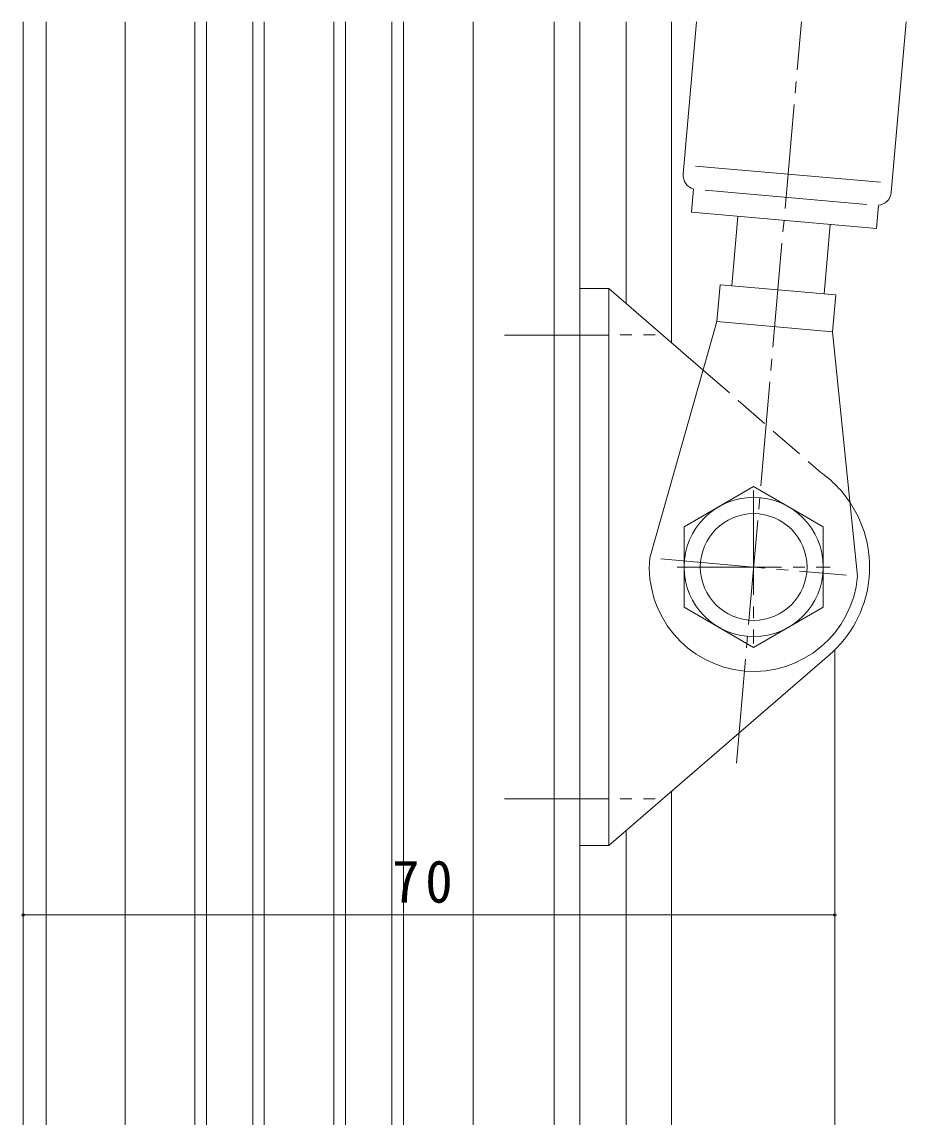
# Model space of a CAD drawing. Units: millimetres on the paper. Extents: x -420 to 373, y -297 to 267.
# Drawn here: x -317.8 to -241.6, y -108 to -13.6 of the extents above; entities that cross this region are included whole.
import ezdxf

# ---------------------------------------------------------------- set-up
doc = ezdxf.new("R2010")
doc.units = ezdxf.units.MM
doc.linetypes.add('CHAIN2', pattern=[12, 9, -1, 1, -1])
doc.linetypes.add('DASHED3', pattern=[4, 3, -1])
for name, color, linetype, lineweight in [('0-4_YKK_12', 2, 'Continuous', 9), ('0-5_YKK_13', 4, 'Continuous', 9), ('0-6_YKK_D', 6, 'Continuous', 9)]:
    doc.layers.add(name, color=color, linetype=linetype, lineweight=lineweight)
doc.styles.add('ＭＳ ゴシック', font='')
doc.styles.get('ＭＳ ゴシック').set_extended_font_data('MS Gothic')

msp = doc.modelspace()

# ---------------------------------------------------------------- linework, layer by layer
at = {"layer": '0-4_YKK_12'}
for p, q in [((-317.7, -13.6), (-317.7, -210.6)), ((-315.7, -13.6), (-315.7, -185.6)), ((-308.9, -110.6), (-308.9, -13.6)), ((-302.9, -13.6), (-302.9, -125.6)), ((-301.9, -125.6), (-301.9, -13.6)), ((-297.9, -13.6), (-297.9, -125.6)), ((-296.9, -125.6), (-296.9, -13.6)), ((-290.9, -13.6), (-290.9, -125.6)), ((-289.9, -125.6), (-289.9, -13.6)), ((-285.9, -13.6), (-285.9, -125.6)), ((-284.9, -125.6), (-284.9, -13.6)), ((-278.9, -110.6), (-278.9, -13.6)), ((-271.9, -110.9), (-271.9, -13.6)), ((-269.7, -120.6), (-269.7, -13.6)), ((-265.7, -13.6), (-265.7, -37.895)), ((-261.8, -13.6), (-261.8, -41.261)), ((-247.7, -67.742), (-247.7, -123.891)), ((-261.8, -79.939), (-261.8, -120.731)), ((-265.7, -83.305), (-265.7, -120.601))]:
    msp.add_line(p, q, dxfattribs=at)
at = {"layer": '0-5_YKK_13'}
for p, q in [((-259.622, -13.6), (-260.772, -26.742)), ((-242.841, -28.311), (-241.554, -13.6)), ((-243.767, -27.427), (-259.706, -26.032)), ((-260.055, -30.017), (-259.88, -28.025)), ((-244.938, -29.332), (-258.884, -28.112)), ((-244.116, -31.411), (-260.055, -30.017)), ((-243.941, -29.419), (-244.116, -31.411)), ((-256.593, -36.343), (-256.07, -30.366)), ((-248.623, -37.04), (-248.1, -31.063)), ((-267.2, -36.6), (-269.7, -36.6)), ((-269.7, -36.6), (-269.7, -84.6)), ((-267.2, -36.6), (-259.059, -43.627)), ((-267.2, -84.6), (-267.2, -36.6)), ((-257.589, -36.256), (-257.868, -39.443)), ((-247.627, -37.127), (-257.589, -36.256)), ((-247.627, -37.127), (-247.906, -40.315)), ((-257.868, -39.443), (-263.666, -59.816)), ((-257.868, -39.443), (-247.906, -40.315)), ((-247.906, -40.315), (-245.734, -61.384)), ((-260.7, -57.136), (-254.7, -53.672)), ((-248.7, -57.136), (-254.7, -53.672)), ((-260.7, -57.136), (-260.7, -64.064)), ((-248.7, -57.136), (-248.7, -64.064)), ((-254.7, -67.528), (-260.7, -64.064)), ((-254.7, -67.528), (-248.7, -64.064)), ((-267.2, -84.6), (-248.166, -68.17)), ((-269.7, -84.6), (-267.2, -84.6))]:
    msp.add_line(p, q, dxfattribs=at)
at = {"layer": '0-5_YKK_13', "linetype": 'CHAIN2'}
for p, q in [((-256.18, -77.518), (-250.588, -13.6)), ((-256.18, -77.518), (-250.588, -13.6)), ((-276.2, -40.604), (-263.2, -40.592)), ((-254.7, -54), (-254.7, -67.2)), ((-262.692, -59.901), (-246.707, -61.299)), ((-261.3, -60.6), (-248.1, -60.6)), ((-276.2, -80.6), (-263.2, -80.6))]:
    msp.add_line(p, q, dxfattribs=at)
at = {"layer": '0-5_YKK_13', "linetype": 'DASHED3'}
msp.add_line((-259.059, -43.627), (-248.92, -52.44), dxfattribs=at)
at = {"layer": '0-5_YKK_13'}
for radius in [6, 4.6]:
    msp.add_circle((-254.7, -60.6), radius, dxfattribs=at)
for centre, radius, start, end in [((-259.577, -26.847), 1.2, 174.99998, 255.40604), ((-244.036, -28.206), 1.2, 274.59323, 354.99998), ((-254.7, -60.6), 10, 48.95992, 54.68951), ((-254.7, -60.6), 10, 310.78755, 33.78073), ((-254.7, -60.6), 9, 174.99998, 354.99998)]:
    msp.add_arc(centre, radius, start, end, dxfattribs=at)
at = {"layer": '0-5_YKK_13', "linetype": 'DASHED3'}
msp.add_arc((-254.7, -60.6), 10, 33.78072, 54.68967, dxfattribs=at)
at = {"layer": '0-6_YKK_D'}
for p, q in [((-317.7, -107.6), (-317.7, -89.6)), ((-247.7, -107.6), (-247.7, -89.6)), ((-317.7, -90.6), (-247.7, -90.6))]:
    msp.add_line(p, q, dxfattribs=at)
for centre, start, end in [((-317.7, -90.6), 0, 180), ((-317.7, -90.6), 180, 0), ((-247.7, -90.6), 0, 180), ((-247.7, -90.6), 180, 0)]:
    msp.add_arc(centre, 0.106, start, end, dxfattribs=at)

# ---------------------------------------------------------------- texts
at = {"layer": '0-6_YKK_D', "color": 3, "insert": (-285.892, -89.6), "char_height": 3.666, "attachment_point": 7, "style": 'ＭＳ ゴシック'}
msp.add_mtext('\\T1.21;\\W0.95;70', dxfattribs=at)

doc.saveas('drawing.dxf')
